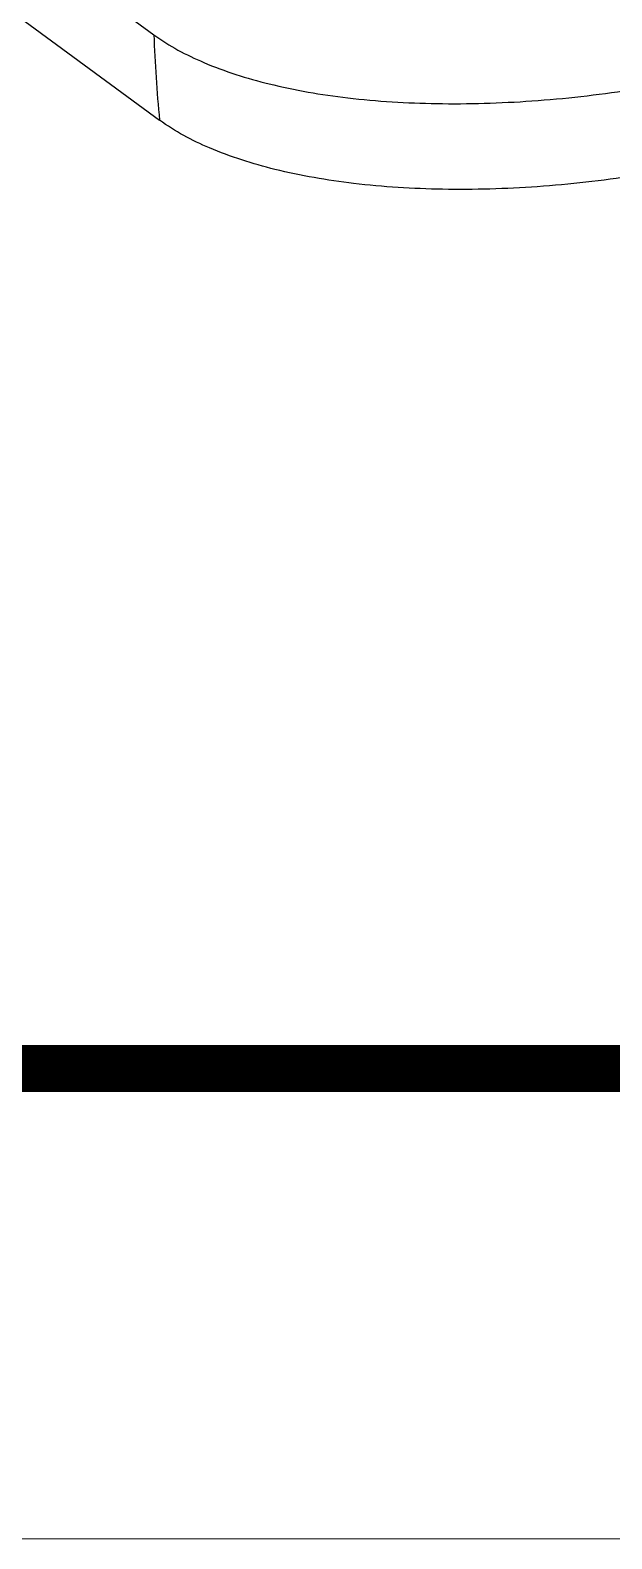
# Model space of a CAD drawing. Header units: millimetres. Extents: x 4086 to 4666, y 411 to 814.
# Drawn here: x 4243.57 to 4255.92, y 410.98 to 443.05 of the extents above; entities that cross this region are included whole.
import ezdxf

# ---------------------------------------------------------------- set-up
doc = ezdxf.new("R2010")
doc.units = ezdxf.units.MM
doc.layers.add('from', color=7, linetype='Continuous', lineweight=13)

# ---------------------------------------------------------------- blocks, each defined once
blk = doc.blocks.new('u113')
at = {"color": 7, "linetype": 'Continuous'}
for p, q in [((-95.65583152520048, 77.37223948790006), (-20.07049927339995, 21.94110153010001)), ((-27.30161694960043, 29.71091085960006), (-20.24186366100002, 24.53440967949996))]:
    blk.add_line(p, q, dxfattribs=at)
blk.add_arc((17.31703363319957, 25.71400124570005), 37.5774161019, 181.7990720550027, 185.7623991648005, dxfattribs=at)
for points, start_tangent, end_tangent in [([(-20.24186366100002, 24.53440967949996), (-18.73172145609988, 23.69740028240017), (-16.74844244140058, 23.0472800381001), (-14.36151562280065, 22.62275548640014), (-11.65985362590072, 22.44777646500006), (-8.770000348400572, 22.52852187220014), (-5.802023726199877, 22.86182823960007), (-2.869900123000662, 23.43488214090007), (-0.08383710680027434, 24.22127172890009)], (0.8063953581550062, -0.5913768057220872), (0.9494386659955948, 0.3139525752601905)), ([(-0.04218546360061737, 21.58506559420016), (-2.771708625799874, 20.81542103620018), (-5.664148571599981, 20.25177857560016), (-8.605824673900315, 19.92340986530007), (-11.48293877349988, 19.84510111480017), (-14.17979640970043, 20.02173939640011), (-16.56872804150044, 20.44829766390012), (-18.55592066000008, 21.10103514320008), (-20.07049927339995, 21.94110153010001)], (-0.9494278352057345, -0.3139853272631583), (-0.8063953581552132, 0.591376805721805))]:
    blk.add_spline(points, degree=3, dxfattribs=dict(at, start_tangent=start_tangent, end_tangent=end_tangent))

msp = doc.modelspace()

# ---------------------------------------------------------------- linework, layer by layer
at = {"layer": 'from'}
msp.add_lwpolyline([(4086.242706344407, 410.9788414373266), (4666.301839982273, 410.9788414373266), (4666.301839982273, 814.0677909374642), (4086.242706344407, 814.0677909374642)], close=True, dxfattribs=at)
at = {"layer": 'from', "const_width": 0.999674990080193}
msp.add_lwpolyline([(4096.239456245209, 420.9755913381295), (4096.239456245209, 804.0710410366673), (4656.305090081474, 804.0710410366673), (4656.305090081474, 420.9755913381295), (4096.239456245209, 420.9755913381295)], dxfattribs=at)

# ---------------------------------------------------------------- block references
at = {"xscale": 0.7, "yscale": 0.7, "zscale": 0.7}
msp.add_blockref('u113', (4260.366368659833, 425.7731495479993), dxfattribs=at)

doc.saveas('drawing.dxf')
